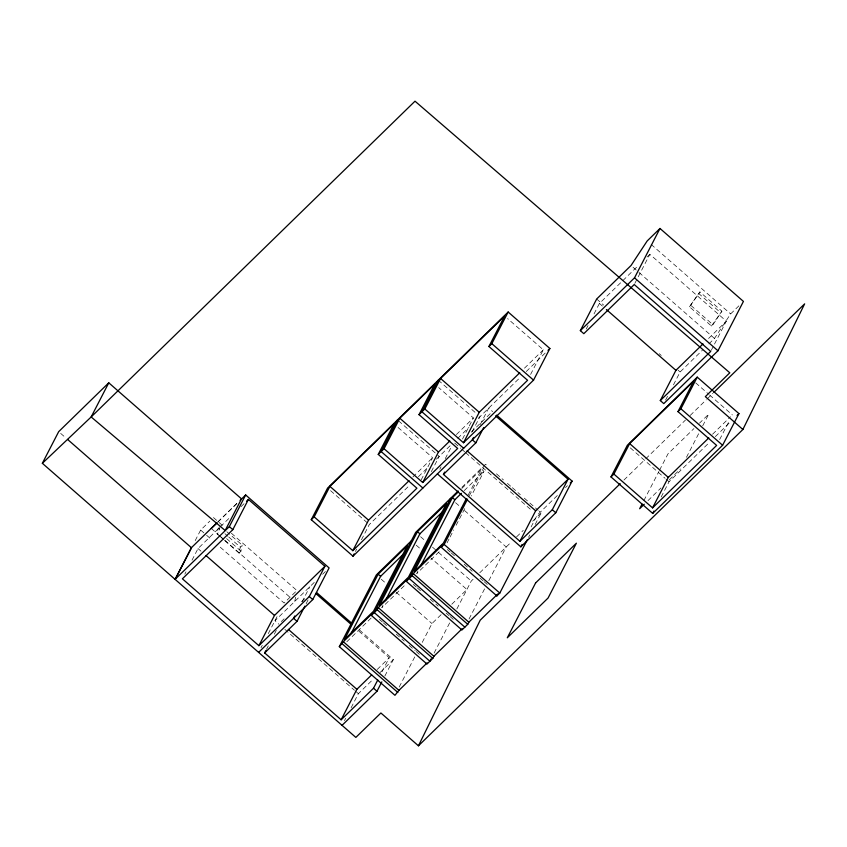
<?xml version="1.0" encoding="UTF-8"?>
<svg xmlns="http://www.w3.org/2000/svg" width="847" height="847" viewBox="0 0 847 847"><rect width="100%" height="100%" fill="white"/><g stroke="black" fill="none" stroke-linecap="round" stroke-linejoin="round"><path stroke-width="0.64" stroke-dasharray="4.24 3.18" d="M219.976 536.416L217.107 533.917L218.304 527.882L221.162 530.391M220.156 525.892L218.96 531.927L217.107 533.917M224.751 540.598L239.087 553.133L240.273 547.098L242.136 545.108L230.67 535.082M239.087 553.133L240.94 551.143L242.136 545.108M294.745 601.423L295.709 596.574M195.191 540.64L200.654 530.063L209.802 521.138M184.805 574.16L186.012 571.831M192.015 560.195L198.007 548.57L219.489 527.639M261.024 647.69L262.252 645.329M268.287 633.63L278.028 614.763M266.466 649.395L268.287 645.88M274.343 634.159L276.757 629.459M302.03 601.899L309.896 586.664M306.116 603.752L308.53 599.062M355.401 551.503L356.608 549.152M361.457 539.783L369.313 524.547L409.937 484.939M421.139 479.984L432.637 457.708L396.957 426.507M431.345 471.631L439.212 456.395L436.237 453.791M439.815 469.196L441.022 466.856M445.257 458.651L451.917 445.755M462.515 439.064L473.409 417.952L438.725 387.619M472.118 431.875L479.984 416.639M383.003 605.309L381.796 607.659L406.221 583.837M480.207 424.569L488.677 408.169L492.647 411.642M417.952 571.238L416.735 573.578L441.171 549.767M344.464 720.649L345.671 718.298M351.124 707.753L358.376 693.682L373.495 678.955M468.232 494.997L481.541 469.217L483.976 471.345L471.271 495.961M530.603 374.427L543.308 349.8L507.628 318.61M469.354 495.643L483.743 467.756M447.068 542.842L449.492 538.152M450.096 536.977L453.727 529.947M456.152 525.256L462.197 513.536M462.801 512.371L465.225 507.681M381.986 671.798L389.26 657.727L357.466 629.935M384.856 676.022L393.326 659.612L358.567 629.215M399.191 687.065L414.977 656.489M422.251 642.386L431.97 623.561L441.414 614.361M586.219 329.038L588.019 325.555M594.022 313.919L599.432 303.448L638.638 265.227M434.088 653.09L449.916 622.418M456.882 608.94L471.271 581.053L474.108 578.289M634.837 283.374L649.84 254.301L726.324 321.172L711.321 350.245M469.037 619.019L484.632 588.803M488.825 580.671L506.22 546.971L463.51 509.629M531.111 526.908L537.167 515.188L557.94 494.934M528.57 537.305L529.777 534.976M535.166 524.515L541.169 512.901L539.179 511.165M665.594 400.091L668.018 395.401M673.46 384.845L680.12 371.96L702.407 350.224M643.868 500.577L658.934 471.398M659.527 470.223L667.965 453.886L693.915 428.593M661.179 496.998L669.045 481.763L709.659 442.155M686.451 457.316L699.103 432.806M702.714 425.808L708.738 414.13L699.474 423.172M719.654 439.551L729.341 420.79M689.479 306.805L699.908 291.94L721.888 311.156L712.962 324.729L711.459 326.021L689.479 306.805L699.908 291.94M711.459 326.021L721.888 311.156M708.907 343.882L714.476 338.451L730.622 313.909L738.859 305.883M217.87 521.89L238.663 501.615M217.817 522.133L238.251 502.207M220.421 526.728L229.749 517.623M240.961 506.697L244.688 503.054M412.849 476.999L432.637 457.708M456.406 434.532L473.409 417.952M524.462 368.18L543.308 349.8M418.429 476.649L428.826 466.528M436.385 459.159L451.26 444.643M457.751 438.323L468.867 427.481M478.29 418.291L520.598 377.031M526.273 371.515L545.161 353.093M647.044 257.033L649.84 254.301M314.248 582.408L274.947 620.735L278.917 624.207M322.612 574.255L325.396 571.545M471.207 432.203L491.556 412.362M281.32 621.529L284.094 618.818M301.67 601.677L305.375 598.077M461.933 487.29L485.543 464.262L487.533 465.998M461.816 488.454L481.541 469.217M464.251 490.582L483.976 471.345M346.847 641.73L371.272 617.918M708.59 338.472L726.324 321.172M377.233 669.458L389.26 657.727M565.5 487.565L567.395 485.723M479.773 572.763L510.942 542.376M516.606 536.85L523.224 530.402M532.668 521.191L541.169 512.901M380.102 672.507L393.326 659.612M451.8 604.229L466.919 589.491L431.155 558.226M623.985 480.005L644.8 459.709M645.742 458.788L685.467 420.059M690.199 415.443L706.282 399.763M707.224 398.842L712.899 393.315M712.581 434.215L730.485 416.756M647.997 500.609L660.967 487.957M669.31 479.826L680.427 468.984M715.334 436.629L730.442 421.901M651.152 244.434L730.622 313.909M698.404 293.231L720.384 312.448M690.983 305.513L712.962 324.729M633.027 267.239L638.003 271.58M638.987 272.448L714.476 338.451M695.694 382.865L708.579 394.13M709.574 394.988L732.369 414.924M596.68 299.002L603.636 305.079M659.252 353.718L661.242 355.454M678.129 370.224L680.12 371.96M599.432 303.448L602.408 306.063M630.306 447.883L665.075 478.28M666.07 479.148L669.045 481.763M438.27 380.165L476.014 413.167M496.469 473.822L503.425 479.9M507.395 483.372L511.366 486.845M512.361 487.713L520.312 494.659M524.282 498.142L538.184 510.296M454.723 443.108L460.683 448.317M461.679 449.185L464.654 451.79M465.649 452.658L532.202 510.847M398.492 420.79L435.242 452.923M455.559 502.684L462.515 508.761M447.311 549.512L450.286 552.117M451.282 552.985L455.252 556.458M464.188 564.271L472.139 571.227M480.09 578.173L483.065 580.777M484.061 581.645L489.026 585.986M420.61 536.754L425.575 541.106M432.531 547.183L437.497 551.524M438.492 552.392L471.271 581.053M416.258 545.203L421.224 549.544M330.574 490.667L369.313 524.547M413.347 584.451L416.332 587.056M417.327 587.924L421.298 591.407M430.234 599.221L438.185 606.166M446.125 613.112L449.111 615.716M450.106 616.584L455.072 620.925M381.309 579.274L386.274 583.615M396.205 592.297L431.97 623.561M379.392 619.401L382.378 622.005M383.373 622.873L387.344 626.346M396.28 634.159L404.231 641.105M409.196 645.456L415.157 650.665M416.152 651.534L421.118 655.874M213.465 517.57L224.391 527.12M231.347 533.197L296.905 590.518L284.094 603.011L219.521 546.559M226.848 531.747L229.717 534.245M224.984 533.726L227.854 536.236M228.806 537.072L240.273 547.098M226.615 538.607L240.94 551.143M211.305 528.475L218.261 534.552M219.257 535.42L289.78 597.082M220.929 537.252L223.799 539.761M200.654 530.063L205.62 534.404M206.615 535.272L211.581 539.613M198.007 548.57L200.993 551.175M60.666 433.389L65.621 437.719M284.878 629.416L354.406 690.21M355.401 691.078L358.376 693.682"/><path stroke-width="1.27" d="M108.776 382.812L91.158 416.957L225.164 530.497L241.501 498.851L108.776 382.812L58.687 431.652L42.35 463.298L355.846 737.409L380.896 712.983L418.439 745.815L480.207 620.184L620.205 483.69M418.439 745.815L742.883 429.482L804.65 303.851L713.841 392.394M216.927 522.811L191.401 547.691L175.075 579.337L229.346 526.612L245.672 494.966L329.112 567.924L312.776 599.57L258.61 652.381M175.17 579.433L191.549 547.691M232.819 529.65L248.425 499.412L324.909 566.294L309.303 596.532L258.886 645.679L182.401 578.808L232.819 529.65L229.346 526.612M311.262 519.709L327.598 488.063L508.168 312.014L549.883 348.488L533.546 380.134L352.987 556.193L311.262 519.709L314.173 516.871L329.917 486.379L393.982 423.913L378.249 454.405L416.904 488.2L352.828 550.666L314.173 516.871M258.886 645.679L274.492 615.441L324.909 566.294M377.751 680.014L373.516 688.219L341.14 719.791L264.656 652.921L265.863 650.57M294.767 615.96L293.56 618.31L297.032 621.349L264.656 652.921M397.497 419.921L381.161 451.567L422.875 488.041M384.072 448.719L399.816 418.238L434.755 384.157L419.021 414.649L457.676 448.444L422.727 482.515L384.072 448.719L378.249 454.405M297.032 621.349L304.899 606.103M438.27 380.165L421.933 411.811L463.658 448.285M424.845 408.974L440.588 378.482L504.653 316.005L488.92 346.497L527.575 380.292L463.5 442.759L424.845 408.974L419.021 414.649M352.828 550.666L368.561 520.174L409.08 480.673M352.987 556.193L354.194 553.843M488.92 346.497L491.832 343.66L508.168 312.014M422.727 482.515L438.46 452.023L449.799 440.98M427.132 662.873L398.948 690.347L394.946 695.302L339.319 646.663L376.343 574.933L411.293 540.852M339.319 646.663L343.321 641.719L372.447 613.323L371.357 615.43L426.983 664.059L432.806 658.384L433.897 656.277L462.081 628.792M378.164 574.202L344.411 639.601L373.527 611.206L407.291 545.807L378.164 574.202L380.599 576.331L351.06 633.556M495.527 415.835L568.041 479.233L552.308 509.725L519.92 541.297L443.436 474.426L444.654 472.075M371.357 615.43L377.18 609.745L378.27 607.638L407.396 579.242L406.306 581.349L461.933 629.988L467.756 624.313L468.846 622.196L497.03 594.721M417.465 531.683L379.361 605.531L408.476 577.135L446.591 503.287L417.465 531.683L419.9 533.811L385.417 600.629M463.5 442.759L479.233 412.277L519.751 372.765M473.558 437.465L472.34 439.815L475.823 442.854L443.436 474.426M475.823 442.854L483.69 427.608M450.593 498.343L409.217 578.512L464.844 627.151M406.306 581.349L412.129 575.674L413.22 573.567L442.335 545.172L441.255 547.278L496.871 595.917L499.794 593.069L527.374 539.624M458.058 492.118L452.414 497.613L414.31 571.45L443.426 543.054L466.422 498.523M341.14 719.791L356.873 689.299L371.674 674.868M420.366 566.548L454.85 499.741L461.424 493.325M441.255 547.278L444.167 544.441L467.555 499.127M342.05 725.339L376.989 691.258L381.838 681.877M660.3 400.567L710.718 351.41L634.234 284.539L583.816 333.686L580.343 330.648L596.68 299.002L631.047 265.492L647.182 240.961L659.993 228.468L743.433 301.416L717.949 350.785L663.783 403.606L660.3 400.567L675.917 370.33L702.989 343.924M431.102 658.871L429.895 661.221L374.268 612.593L415.644 532.414L458.153 490.974M580.343 330.648L634.519 277.837L659.993 228.468M519.92 541.297L535.664 510.805L568.041 479.233M437.391 473.886L520.831 546.834L522.038 544.494M496.871 595.917L497.962 593.8M520.831 546.834L555.78 512.763L572.117 481.117L496.628 415.115M610.994 476.925L627.331 445.278L697.229 377.137L738.944 413.611L722.607 445.257L652.709 513.409L610.994 476.925L613.906 474.087L629.649 443.595L693.714 381.129L677.981 411.621L716.636 445.416L652.561 507.882L613.906 474.087M677.981 411.621L680.893 408.783L697.229 377.137M642.058 504.071L639.654 508.74L644.281 504.23M652.561 507.882L668.294 477.39L708.812 437.888M652.709 513.409L653.926 511.059M211.305 528.475L216.885 523.044M240.103 500.397L245.672 494.966M246.562 501.233L248.425 499.412M547.998 350.33L549.883 348.488M419.9 533.811L442.452 511.832M380.599 576.331L403.151 554.34M570.222 482.959L572.117 481.117M737.059 415.454L738.944 413.611M42.35 463.298L91.158 416.957L415.009 101.185L729.796 372.796L705.339 396.65L742.883 429.482M634.519 277.837L717.949 350.785M606.378 309.536L675.917 370.33M680.893 408.783L722.607 445.257M629.649 443.595L668.294 477.39M491.832 343.66L533.546 380.134M440.588 378.482L479.233 412.277M552.308 509.725L555.78 512.763M467.121 450.879L535.664 510.805M399.816 418.238L438.46 452.023M452.414 497.613L454.85 499.741M444.167 544.441L499.794 593.069M329.917 486.379L368.561 520.174M413.22 573.567L468.846 622.196M412.129 575.674L467.756 624.313M378.27 607.638L433.897 656.277M377.18 609.745L432.806 658.384M316.842 592.741L351.611 623.138M315.751 593.461L351.505 624.726M309.303 596.532L312.776 599.57M343.321 641.719L398.948 690.347M342.23 643.826L397.857 692.454M373.516 688.219L376.989 691.258M205.959 555.516L274.492 615.441M288.34 629.374L356.873 689.299M67.601 439.445L191.401 547.691M535.6 582.948L507.289 637.802L548.062 598.046L576.373 543.192L535.6 582.948"/></g></svg>
